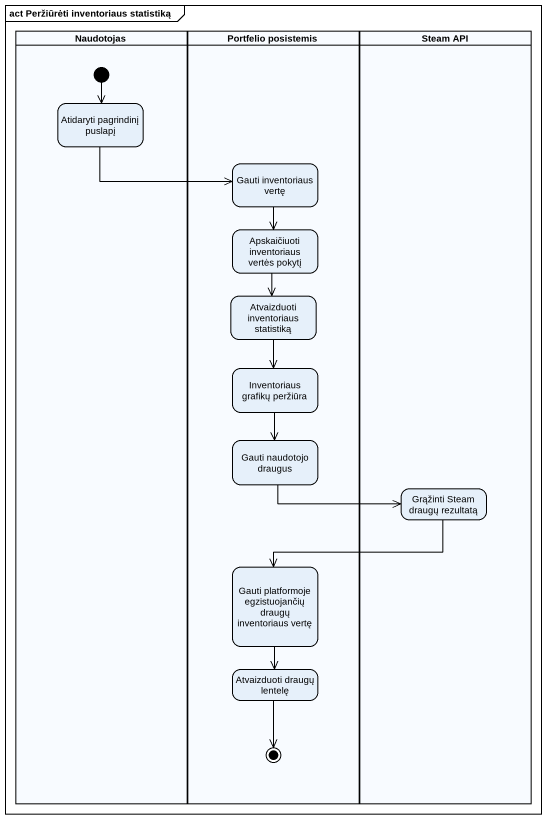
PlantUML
@startuml
mainframe act Peržiūrėti inventoriaus statistiką
hide empty description
state Naudotojas <<partition>> {
  state "Atidaryti pagrindinį puslapį" as Atidaryti_pagrindinį_puslapį
  [*] --> Atidaryti_pagrindinį_puslapį
}
state "Portfelio posistemis" as Portfelio_posistemis <<partition>> {
  state "Gauti inventoriaus vertę" as Gauti_inventoriaus_vertę
  state "Apskaičiuoti inventoriaus vertės pokytį" as Apskaičiuoti_inventoriaus
  state "Atvaizduoti inventoriaus statistiką" as Atvaizduoti_inventoriaus
  state "Inventoriaus grafikų peržiūra" as Inventoriaus_grafikų
  state "Gauti naudotojo draugus" as Gauti_naudotojo_draugus
  state "Gauti platformoje egzistuojančių draugų inventoriaus vertę" as Gauti_platformoje
  state "Atvaizduoti draugų lentelę" as Atvaizduoti_draugų_lentelę
  Atvaizduoti_draugų_lentelę --> [*]
}
state "Steam API" as Steam_API <<partition>> {
  state "Grąžinti Steam draugų rezultatą" as Grąžinti_Steam_draugų
}
Atidaryti_pagrindinį_puslapį -right-> Gauti_inventoriaus_vertę
Gauti_inventoriaus_vertę --> Apskaičiuoti_inventoriaus
Apskaičiuoti_inventoriaus --> Atvaizduoti_inventoriaus
Atvaizduoti_inventoriaus --> Inventoriaus_grafikų
Inventoriaus_grafikų --> Gauti_naudotojo_draugus
Gauti_naudotojo_draugus -right-> Grąžinti_Steam_draugų
Grąžinti_Steam_draugų --> Gauti_platformoje
Gauti_platformoje --> Atvaizduoti_draugų_lentelę
@enduml
